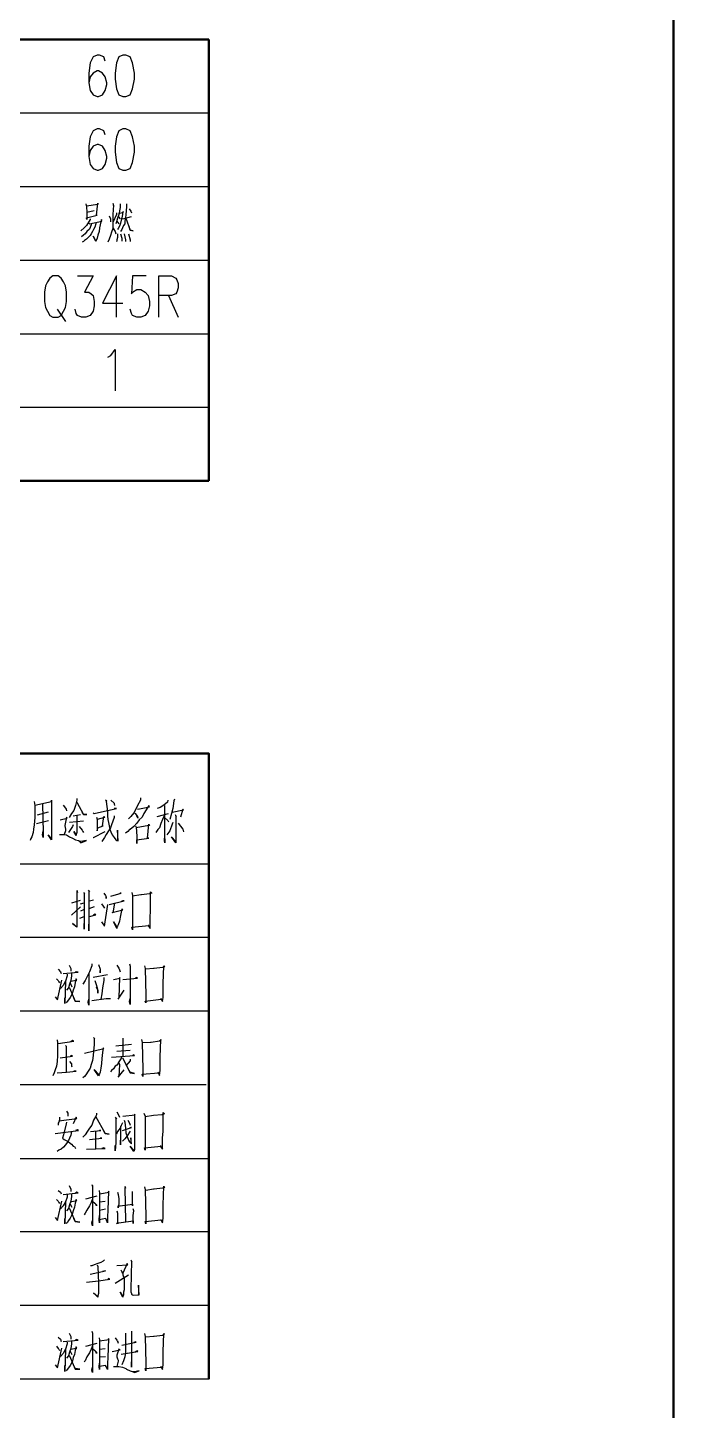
# Model space of a CAD drawing. Header units: millimetres. Extents: x -830 to 4759, y -3917 to 4295.
# Drawn here: x 4057 to 4759, y 605 to 2109 of the extents above; entities that cross this region are included whole.
import ezdxf

# ---------------------------------------------------------------- set-up
doc = ezdxf.new("R2010")
doc.units = ezdxf.units.MM
doc.layers.add('1', color=7, linetype='Continuous')

msp = doc.modelspace()

# ---------------------------------------------------------------- linework, layer by layer
at = {"layer": '1', "color": 0, "lineweight": 50}
for points in [[(-830, -3912.2), (-830, 4295.4), (4758.8, 4295.4), (4758.8, -3912.2), (-830, -3912.2)], [(3054.2, 2095.6), (4253.8, 2095.6)], [(4253.8, 2095.6), (4253.8, 2016.1), (4253.8, 1935.9), (4253.8, 1855.8), (4253.8, 1775.6), (4253.8, 1696.1), (4253.8, 1616)], [(4253.8, 1616), (3054.2, 1616), (3054.2, 1696.1)], [(3054.2, 1319.5), (4253.8, 1319.5), (4253.8, 1199)], [(4253.8, 1199), (4253.8, 1119.5)], [(4253.8, 1119.5), (4253.8, 1039.3)], [(4253.8, 1039.3), (4253.8, 959.2)], [(4253.8, 959.2), (4253.8, 879)], [(4253.8, 879), (4253.8, 799.5)], [(4253.8, 799.5), (4253.8, 719.4)], [(4253.8, 719.4), (4253.8, 639.2)]]:
    msp.add_lwpolyline(points, dxfattribs=at)
at = {"layer": '1', "color": 0, "lineweight": 25}
for points in [[(4141.1, 2072.1), (4139.8, 2076.7), (4135.2, 2078.6), (4132.6, 2078.6), (4128.1, 2076.7), (4124.8, 2070.2), (4123.5, 2059.1), (4123.5, 2048.7), (4124.8, 2040.2), (4128.1, 2035.6), (4132.6, 2033.7), (4133.9, 2033.7), (4138.5, 2035.6), (4141.1, 2040.2), (4143, 2046.7), (4143, 2048.7), (4141.1, 2055.2), (4138.5, 2059.1), (4133.9, 2061.7), (4132.6, 2061.7), (4128.1, 2059.1), (4124.8, 2055.2), (4123.5, 2048.7)], [(4160.6, 2078.6), (4156.1, 2076.7), (4153.5, 2070.2), (4152.2, 2059.1), (4152.2, 2052.6), (4153.5, 2042.1), (4156.1, 2035.6), (4160.6, 2033.7), (4163.9, 2033.7), (4168.5, 2035.6), (4171.1, 2042.1), (4173, 2052.6), (4173, 2059.1), (4171.1, 2070.2), (4168.5, 2076.7), (4163.9, 2078.6), (4160.6, 2078.6)], [(3054.2, 2016.1), (4253.8, 2016.1)], [(4141.1, 1992), (4139.8, 1996.5), (4135.2, 1998.5), (4132.6, 1998.5), (4128.1, 1996.5), (4124.8, 1990), (4123.5, 1979.6), (4123.5, 1968.5), (4124.8, 1960), (4128.1, 1955.5), (4132.6, 1953.5), (4133.9, 1953.5), (4138.5, 1955.5), (4141.1, 1960), (4143, 1966.6), (4143, 1968.5), (4141.1, 1975), (4138.5, 1979.6), (4133.9, 1981.5), (4132.6, 1981.5), (4128.1, 1979.6), (4124.8, 1975), (4123.5, 1968.5)], [(4160.6, 1998.5), (4156.1, 1996.5), (4153.5, 1990), (4152.2, 1979.6), (4152.2, 1973.1), (4153.5, 1962), (4156.1, 1955.5), (4160.6, 1953.5), (4163.9, 1953.5), (4168.5, 1955.5), (4171.1, 1962), (4173, 1973.1), (4173, 1979.6), (4171.1, 1990), (4168.5, 1996.5), (4163.9, 1998.5), (4160.6, 1998.5)], [(3054.2, 1935.9), (4253.8, 1935.9)], [(4120.2, 1917), (4120.9, 1913.8), (4121.5, 1907.9), (4121.5, 1900.1), (4120.9, 1902), (4132.6, 1904.7), (4132, 1904.7), (4133.3, 1917.7), (4133.3, 1916.4), (4120.9, 1914.4)], [(4121.5, 1907.9), (4129.4, 1909.9)], [(4149.6, 1917.7), (4150.2, 1915.1), (4150.2, 1915.7), (4149.6, 1905.3), (4149.6, 1899.4), (4149.6, 1894.2), (4149.6, 1890.3), (4148.3, 1886.4), (4147, 1882.5), (4145.6, 1878.6), (4144.3, 1875.3)], [(4157.4, 1917), (4157.4, 1914.4), (4157.4, 1913.1), (4156.1, 1905.3), (4154.8, 1901.4), (4153.5, 1897.5), (4152.8, 1895.5)], [(4164.5, 1917), (4164.5, 1914.4), (4164.5, 1913.8), (4163.9, 1905.3), (4163.2, 1902), (4162.6, 1898.1), (4162.6, 1895.5), (4161.3, 1893.6), (4160, 1891), (4159.3, 1889), (4158, 1887.1)], [(4167.2, 1911.8), (4169.1, 1909.2), (4169.8, 1907.3)], [(4124.8, 1900.7), (4124.8, 1900.1), (4120.9, 1893.6), (4118.3, 1891), (4115, 1887.7)], [(4126.1, 1894.9), (4126.1, 1894.2), (4124.1, 1889.7), (4121.5, 1887.1), (4119.6, 1884.5), (4117.6, 1883.1), (4115.7, 1881.2)], [(4131.3, 1896.8), (4131.3, 1895.5), (4130, 1891.6), (4128.7, 1889), (4127.4, 1887.1), (4126.1, 1884.5), (4124.8, 1882.5), (4122.8, 1880.5), (4120.9, 1878.6), (4118.9, 1877.3), (4117.6, 1876), (4116.3, 1875.3)], [(4123.5, 1896.2), (4124.1, 1895.5), (4137.8, 1898.1), (4137.2, 1900.1), (4136.5, 1897.5), (4135.2, 1891), (4134.6, 1887.1), (4133.3, 1883.1), (4132.6, 1879.9), (4132, 1877.9), (4131.3, 1876.6), (4128.1, 1881.8), (4131.3, 1876.6), (4132, 1877.9)], [(4145.6, 1904), (4147, 1900.7), (4147, 1899.4), (4147, 1897.5)], [(4153.5, 1907.3), (4153.5, 1905.3), (4149.6, 1896.8)], [(4154.1, 1898.1), (4156.1, 1895.5)], [(4156.1, 1906.6), (4161.3, 1907.9), (4160.6, 1908.6), (4160, 1905.3), (4159.3, 1902), (4158.7, 1899.4), (4158, 1896.2), (4156.7, 1892.9), (4155.4, 1890.3), (4154.8, 1889)], [(4155.4, 1903.3), (4157.4, 1900.7)], [(4160.6, 1900.7), (4169.8, 1903.3)], [(4163.9, 1901.4), (4168.5, 1888.4), (4171.7, 1887.7), (4168.5, 1888.4), (4167.2, 1892.3)], [(4149.6, 1891), (4152.2, 1887.1), (4152.8, 1884.5)], [(4154.8, 1884.5), (4154.8, 1880.5), (4154.1, 1877.9), (4154.1, 1876.6), (4153.5, 1876)], [(4158, 1884.5), (4159.3, 1879.9), (4159.3, 1876.6)], [(4161.9, 1884.5), (4163.2, 1877.9), (4163.2, 1876)], [(4166.5, 1884.5), (4168.5, 1877.9), (4168.5, 1876)], [(3054.2, 1855.8), (4253.8, 1855.8)], [(4084.4, 1838.8), (4081.1, 1836.2), (4078.5, 1832.3), (4076.6, 1827.8), (4075.3, 1821.2), (4075.3, 1810.8), (4076.6, 1804.3), (4078.5, 1800.4), (4081.1, 1795.8), (4084.4, 1793.9), (4090.3, 1793.9), (4093.5, 1795.8), (4096.1, 1800.4), (4098.1, 1804.3), (4099.4, 1810.8), (4099.4, 1821.2), (4098.1, 1827.8), (4096.1, 1832.3), (4093.5, 1836.2), (4090.3, 1838.8), (4084.4, 1838.8)], [(4111.1, 1838.8), (4128.1, 1838.8), (4118.9, 1821.2), (4123.5, 1821.2), (4126.1, 1819.3), (4128.1, 1817.3), (4129.4, 1810.8), (4129.4, 1806.3), (4128.1, 1800.4), (4124.8, 1795.8), (4120.2, 1793.9), (4115.7, 1793.9), (4111.1, 1795.8), (4109.8, 1797.8), (4108.5, 1802.4)], [(4153.5, 1793.9), (4153.5, 1838.8), (4138.5, 1808.9), (4160.6, 1808.9)], [(4186, 1838.8), (4171.1, 1838.8), (4169.8, 1819.3), (4171.1, 1821.2), (4175.6, 1823.9), (4180.2, 1823.9), (4184.7, 1821.2), (4188, 1817.3), (4189.3, 1810.8), (4189.3, 1806.3), (4188, 1800.4), (4184.7, 1795.8), (4180.2, 1793.9), (4175.6, 1793.9), (4171.1, 1795.8), (4169.8, 1797.8), (4168.5, 1802.4)], [(4199.7, 1793.9), (4199.7, 1838.8), (4213.4, 1838.8), (4218, 1836.2), (4219.3, 1834.3), (4220.6, 1830.4), (4220.6, 1825.8), (4219.3, 1821.2), (4218, 1819.3), (4213.4, 1817.3), (4199.7, 1817.3)], [(4210.2, 1817.3), (4220.6, 1793.9)], [(4089, 1802.4), (4098.1, 1789.3)], [(3054.2, 1775.6), (4253.8, 1775.6)], [(4144.3, 1750.2), (4147.6, 1752.2), (4152.2, 1758.7), (4152.2, 1713.7)], [(3054.2, 1696.1), (4253.8, 1696.1)], [(4064.2, 1267.4), (4064.8, 1262.8), (4064.8, 1257.6), (4064.8, 1249.8), (4064.2, 1242), (4063.5, 1237.4), (4062.9, 1233.5), (4061.6, 1228.9), (4060.3, 1227), (4059.6, 1225)], [(4064.8, 1263.5), (4083.1, 1267.4), (4083.1, 1268.7), (4083.1, 1262.8), (4083.1, 1246.5), (4083.1, 1238.7), (4083.1, 1237.4), (4083.1, 1231.5), (4083.1, 1227.6), (4083.1, 1225.7), (4079.2, 1230.9), (4083.1, 1227)], [(4073.3, 1264.8), (4074, 1233.5), (4074, 1228.3), (4073.3, 1230.9), (4074, 1235.5)], [(4095.5, 1263.5), (4098.1, 1260.2), (4098.7, 1258.9), (4099.4, 1257)], [(4110.5, 1270.6), (4110.5, 1268.7), (4109.2, 1262.8), (4107.2, 1257.6), (4104.6, 1254.4), (4102, 1249.8)], [(4110.5, 1266.7), (4117.6, 1253.1), (4121.5, 1253.1), (4117.6, 1253.7), (4116.3, 1255.7)], [(4141.7, 1269.3), (4143, 1268), (4142.4, 1267.4), (4143.7, 1256.3), (4143.7, 1251.7), (4144.3, 1247.8), (4145, 1244.6), (4145.6, 1240.7), (4146.3, 1237.4), (4147.6, 1234.2), (4148.9, 1230.9), (4150.9, 1228.3), (4152.8, 1225.7), (4154.1, 1225), (4155.4, 1224.4), (4154.8, 1236.1), (4154.8, 1225)], [(4147.6, 1268.7), (4150.9, 1265.4), (4150.9, 1264.8), (4151.5, 1262.8)], [(4176.3, 1259.6), (4176.9, 1258.9), (4189.3, 1261.5), (4188.7, 1262.8), (4186, 1258.3), (4183.4, 1254.4), (4181.5, 1250.4), (4178.2, 1247.2), (4175.6, 1243.9), (4172.4, 1240), (4168.5, 1236.8), (4167.8, 1236.8), (4165.8, 1234.8), (4163.2, 1232.9)], [(4179.5, 1271.3), (4179.5, 1268.7), (4176.3, 1262.8), (4174.3, 1258.3), (4172.4, 1255), (4169.1, 1251.1), (4166.5, 1248.5)], [(4209.5, 1268.7), (4208.9, 1266.7), (4204.9, 1263.5), (4201, 1260.9), (4197.8, 1259.6)], [(4205.6, 1262.8), (4205.6, 1231.5), (4206.2, 1222.4), (4205.6, 1224.4), (4205.6, 1227.6)], [(4216.7, 1270), (4216, 1268), (4214.7, 1259.6), (4213.4, 1254.4), (4211.5, 1247.8)], [(4079.2, 1255.7), (4067.5, 1252.4)], [(4092.2, 1247.2), (4100, 1249.1), (4099.4, 1250.4), (4097.4, 1241.3), (4097.4, 1240.7), (4098.1, 1237.4), (4098.1, 1235.5), (4096.8, 1231.5)], [(4106.6, 1251.7), (4114.4, 1253.1)], [(4110.5, 1251.7), (4110.5, 1233.5), (4109.8, 1231.5), (4109.8, 1230.2), (4107.2, 1234.8), (4109.8, 1230.9)], [(4128.1, 1255), (4129.4, 1254.4), (4153.5, 1259.6), (4152.2, 1259.6), (4150.9, 1259.6)], [(4132, 1250.4), (4132.6, 1247.8), (4132.6, 1242), (4132.6, 1235.5), (4133.3, 1238.7), (4139.1, 1240.7), (4138.5, 1240.7), (4139.8, 1251.1), (4140.4, 1249.8), (4132.6, 1247.8)], [(4150.9, 1251.7), (4150.9, 1249.8), (4149.6, 1245.9), (4148.3, 1242), (4147, 1238.7), (4145, 1235.5), (4142.4, 1231.5), (4140.4, 1228.3), (4137.8, 1223.7)], [(4173, 1255), (4173.7, 1254.4), (4176.3, 1251.1), (4176.9, 1249.1), (4175.6, 1251.7)], [(4205.6, 1252.4), (4203.6, 1247.8), (4201.7, 1243.3), (4200.4, 1238.7), (4198.4, 1236.8), (4196.5, 1233.5)], [(4197.8, 1251.1), (4210.2, 1254.4)], [(4205.6, 1249.8), (4209.5, 1246.5), (4210.2, 1245.2)], [(4217.3, 1253.1), (4218.6, 1251.1), (4218, 1251.7), (4218, 1230.9), (4218, 1225.7), (4218, 1222.4), (4213.4, 1228.9), (4218, 1223.7)], [(4214.1, 1255.7), (4226.4, 1258.3), (4225.8, 1258.9), (4223.2, 1250.4)], [(4066.8, 1243.3), (4079.8, 1246.5)], [(4106.6, 1242), (4105.9, 1240), (4101.3, 1233.5)], [(4117.6, 1245.9), (4102.6, 1244.6)], [(4113.1, 1240), (4116.3, 1236.1), (4117, 1234.8), (4117.6, 1233.5)], [(4128.1, 1228.3), (4128.7, 1228.3), (4141.1, 1234.8)], [(4174.3, 1240.7), (4175, 1239.4), (4175.6, 1229.6), (4175.6, 1228.9), (4175.6, 1221.8), (4175.6, 1225), (4175.6, 1225.7), (4188.7, 1227.6), (4187.4, 1227.6), (4188.7, 1242.6), (4189.3, 1241.3), (4188.7, 1241.3), (4175, 1238.7)], [(4214.7, 1244.6), (4214.1, 1242.6), (4211.5, 1235.5), (4208.2, 1230.9)], [(4220.6, 1243.9), (4225.8, 1237.4), (4226.4, 1234.2)], [(4091.6, 1231.5), (4094.2, 1231.5), (4096.8, 1231.5), (4099.4, 1230.9), (4102.6, 1228.9), (4105.9, 1227.6), (4109.2, 1225.7), (4112.4, 1225), (4115, 1222.4), (4120.9, 1225), (4115, 1223.7), (4112.4, 1224.4)], [(4253.8, 1199), (3054.2, 1199)], [(4105.2, 1157.3), (4114.4, 1159.9)], [(4110.5, 1171), (4111.1, 1168.3), (4110.5, 1169.6), (4110.5, 1134.5), (4110.5, 1131.2), (4110.5, 1130.6), (4105.9, 1134.5), (4110.5, 1131.2)], [(4117.6, 1168.3), (4118.9, 1167), (4118.3, 1167.7), (4118.3, 1128.6), (4118.3, 1131.9), (4118.3, 1134.5)], [(4122.8, 1171), (4124.1, 1169), (4123.5, 1169.6), (4123.5, 1126.6), (4123.5, 1130.6), (4123.5, 1133.8)], [(4124.1, 1159.2), (4128.7, 1160.5)], [(4139.8, 1167.7), (4141.7, 1165.1), (4142.4, 1163.8), (4142.4, 1161.8), (4142.4, 1164.4)], [(4145.6, 1155.3), (4161.9, 1159.2), (4160.6, 1159.2), (4158.7, 1158.6)], [(4147.6, 1164.4), (4158.7, 1167.7), (4157.4, 1167.7), (4156.7, 1167)], [(4170.4, 1168.3), (4171.1, 1165.1), (4171.1, 1136.4), (4171.1, 1135.1), (4171.1, 1127.9), (4170.4, 1130.6), (4188.7, 1132.5), (4188, 1132.5), (4190, 1129.2), (4190, 1134.5), (4190, 1141), (4190.6, 1148.8), (4190.6, 1169), (4191.9, 1167.7), (4189.3, 1167), (4180.8, 1165.7), (4180.2, 1165.7), (4171.1, 1164.4)], [(4104.6, 1143.6), (4114.4, 1152.7)], [(4114.4, 1156), (4118.3, 1157.3)], [(4117.6, 1149.4), (4114.4, 1148.1)], [(4129.4, 1152.7), (4123.5, 1150.8)], [(4124.1, 1142.3), (4131.3, 1144.2), (4130, 1144.9), (4128.7, 1143.6)], [(4137.2, 1156), (4139.1, 1153.4), (4140.4, 1151.4)], [(4137.2, 1136.4), (4140.4, 1131.9), (4144.3, 1155.3)], [(4151.5, 1156.6), (4149.6, 1146.2), (4148.9, 1146.8), (4160.6, 1149.4), (4159.3, 1150.8), (4157.4, 1141.6), (4156.7, 1137.1), (4155.4, 1133.2), (4154.8, 1131.9), (4154.1, 1130.6), (4154.1, 1129.2), (4150.2, 1136.4), (4154.1, 1130.6)], [(4113.7, 1140.3), (4118.3, 1142.3)], [(4253.8, 1119.5), (3054.2, 1119.5)], [(4090.3, 1084.9), (4092.9, 1082.3), (4093.5, 1080.4)], [(4095.5, 1080.4), (4111.8, 1081.7), (4110.5, 1082.3), (4108.5, 1081.7)], [(4102, 1089.5), (4103.9, 1085.6), (4103.9, 1083)], [(4126.8, 1090.8), (4126.8, 1088.8), (4124.1, 1082.3), (4122.8, 1079.1), (4119.6, 1072.6), (4117, 1068.6)], [(4133.9, 1090.2), (4135.9, 1084.9), (4135.9, 1081), (4135.9, 1083.6)], [(4154.1, 1089.5), (4156.1, 1086.2), (4156.7, 1084.3), (4157.4, 1082.3)], [(4167.8, 1090.8), (4168.5, 1088.2), (4168.5, 1046.5), (4167.8, 1049.8), (4168.5, 1053)], [(4184.1, 1088.8), (4184.7, 1085.6), (4185.4, 1056.3), (4185.4, 1055), (4185.4, 1048.4), (4184.7, 1050.4), (4202.3, 1052.4), (4201.7, 1053), (4203.6, 1049.8), (4204.3, 1054.3), (4204.3, 1060.8), (4204.3, 1069.3), (4204.9, 1088.8), (4205.6, 1087.5), (4203.6, 1086.9), (4194.5, 1085.6), (4193.9, 1085.6), (4185.4, 1084.9)], [(4087, 1055), (4089.6, 1051.7), (4094.2, 1073.2)], [(4088.3, 1074.5), (4090.3, 1072.6), (4090.9, 1071.3), (4091.6, 1070)], [(4100, 1079.7), (4100, 1077.8), (4098.1, 1071.9), (4095.5, 1067.3), (4092.9, 1064.1)], [(4098.1, 1071.9), (4097.4, 1047.8), (4097.4, 1049.8), (4097.4, 1053.7)], [(4103.3, 1071.9), (4110.5, 1073.2), (4109.8, 1074.5), (4108.5, 1070.6), (4107.9, 1066), (4106.6, 1062.1), (4105.9, 1059.5), (4104.6, 1056.9), (4103.3, 1054.3), (4101.3, 1051.7), (4100, 1049.8), (4098.7, 1048.4)], [(4104.6, 1080.4), (4104.6, 1077.8), (4103.9, 1072.6), (4102.6, 1068.6), (4101.3, 1064.7), (4099.4, 1062.1)], [(4103.3, 1070), (4105.2, 1066)], [(4123.5, 1080.4), (4123.5, 1045.8), (4122.8, 1049.1), (4123.5, 1052.4)], [(4128.1, 1076.5), (4143.7, 1079.1)], [(4130, 1072.6), (4131.3, 1069.3), (4132.6, 1064.7), (4133.3, 1061.5), (4133.3, 1058.9), (4133.3, 1062.1), (4132, 1065.4)], [(4139.8, 1075.8), (4139.8, 1072.6), (4138.5, 1064.7), (4137.8, 1058.2), (4136.5, 1052.4)], [(4150.2, 1073.9), (4157.4, 1075.2), (4156.7, 1075.8), (4156.1, 1053.7), (4155.4, 1052.4), (4161.9, 1062.1)], [(4160.6, 1073.9), (4176.3, 1075.2), (4175.6, 1075.8), (4173.7, 1075.2)], [(4101.3, 1065.4), (4102.6, 1064.7), (4108.5, 1050.4), (4113.7, 1049.8), (4108.5, 1050.4), (4107.2, 1053.7)], [(4126.8, 1051.1), (4142.4, 1053), (4147, 1053)], [(4253.8, 1039.3), (3054.2, 1039.3)], [(4089, 1008.1), (4089.6, 1004.8), (4089.6, 997.6), (4089.6, 991.1), (4089, 984.6), (4088.3, 979.4), (4087, 975.5), (4085.7, 972.2), (4084.4, 969)], [(4090.3, 1004.1), (4107.2, 1006.7), (4105.9, 1007.4), (4103.9, 1006.1)], [(4128.7, 1010.7), (4130, 1009.4), (4129.4, 1009.4), (4129.4, 1002.8), (4128.7, 995.7), (4128.1, 991.1), (4127.4, 985.9), (4126.1, 981.3), (4124.8, 977.4), (4122.8, 974.2), (4120.2, 970.3), (4118.9, 968.3), (4117, 967)], [(4160.6, 1010), (4160.6, 1008.1), (4160.6, 989.8)], [(4180.8, 1008.7), (4181.5, 1005.4), (4182.1, 976.1), (4182.1, 975.5), (4182.1, 968.3), (4181.5, 970.9), (4199.1, 972.2), (4198.4, 972.9), (4200.4, 969.6), (4201, 974.8), (4201, 980.7), (4201, 989.2), (4201.7, 1008.7), (4202.3, 1008.1), (4200.4, 1006.7), (4191.3, 1005.4), (4190.6, 1005.4), (4182.1, 1004.8)], [(4098.1, 1002.2), (4099.4, 1000.9), (4098.7, 1000.9), (4098.7, 972.9)], [(4118.9, 993.7), (4139.8, 998.9), (4139.1, 999.6), (4138.5, 994.4), (4137.8, 987.9), (4137.2, 982.6), (4136.5, 977.4), (4135.9, 972.9), (4134.6, 970.3), (4133.9, 969), (4129.4, 976.1), (4134.6, 970.3)], [(4152.8, 1001.5), (4169.8, 1003.5)], [(4154.1, 995.7), (4168.5, 997)], [(4092.2, 988.5), (4105.9, 990.5), (4105.2, 991.1), (4103.3, 990.5)], [(4102.6, 984.6), (4104.6, 982), (4104.6, 980), (4105.2, 978.7)], [(4159.3, 989.2), (4157.4, 986.5), (4155.4, 983.3), (4155.4, 982.6), (4154.1, 980.7), (4152.2, 979.4), (4150.2, 976.8), (4148.3, 974.8), (4147, 973.5)], [(4148.3, 989.2), (4173, 991.1), (4172.4, 991.8), (4171.1, 991.1)], [(4156.1, 983.3), (4156.7, 981.3), (4156.1, 968.3), (4155.4, 967.7), (4161.9, 975.5)], [(4160, 988.5), (4168.5, 972.2), (4173, 971.6), (4168.5, 972.9), (4167.2, 974.8)], [(4168.5, 987.2), (4168.5, 985.2), (4163.9, 980)], [(4089, 972.2), (4099.4, 972.9), (4109.8, 974.2), (4108.5, 974.2), (4107.2, 974.2)], [(4251.2, 959.2), (3051.6, 959.2)], [(4091.6, 924), (4091.6, 921.4), (4090.9, 918.8), (4090.3, 917.5), (4090.3, 915.5)], [(4090.9, 920.1), (4110.5, 922.7), (4109.8, 924), (4106.6, 916.8)], [(4099.4, 918.8), (4098.7, 916.8), (4096.1, 905.1), (4094.8, 901.2), (4096.8, 899.9), (4098.7, 898.6), (4101.3, 897.3), (4104.6, 894.7), (4106.6, 892.7), (4107.9, 892.1), (4109.2, 890.1)], [(4099.4, 930.5), (4100.7, 928.6), (4100.7, 927.3), (4100.7, 926.6), (4100.7, 925.3)], [(4132, 928.6), (4132, 926.6), (4130.7, 924.6), (4128.7, 920.7), (4126.8, 915.5), (4124.1, 912.3), (4122.2, 909), (4119.6, 905.1), (4117, 902.5)], [(4130.7, 925.3), (4141.1, 906.4), (4145.6, 905.7), (4141.1, 906.4), (4139.8, 909)], [(4152.2, 924), (4153.5, 922), (4152.8, 922.7), (4152.8, 896.6), (4152.2, 887.5), (4152.2, 890.1), (4152.2, 893.4)], [(4160, 918.1), (4158.7, 914.9), (4157.4, 912.3), (4154.8, 908.4), (4153.5, 905.7)], [(4154.1, 929.9), (4156.1, 925.9), (4156.7, 924)], [(4160.6, 925.3), (4173.7, 926.6), (4173, 927.3), (4173, 925.3), (4173, 898.6), (4173, 890.8), (4173, 888.8), (4172.4, 886.9), (4170.4, 890.1), (4168.5, 892.7), (4172.4, 888.2)], [(4161.9, 920.7), (4162.6, 918.8), (4163.2, 912.3), (4163.9, 907.1), (4165.2, 903.1), (4166.5, 899.2), (4167.8, 897.3), (4169.8, 895.3), (4169.1, 901.8), (4169.1, 896)], [(4165.8, 920.7), (4167.8, 917.5), (4168.5, 915.5)], [(4183.4, 928.6), (4184.7, 925.3), (4184.7, 896.6), (4184.7, 895.3), (4184.7, 888.2), (4184.1, 890.8), (4202.3, 892.7), (4201, 892.7), (4203.6, 889.5), (4203.6, 894.7), (4203.6, 901.2), (4204.3, 909), (4204.3, 929.2), (4205.6, 927.9), (4203, 926.6), (4193.9, 925.9), (4184.7, 924.6)], [(4087, 906.4), (4112.4, 909.7), (4111.1, 910.3), (4109.2, 909.7)], [(4104.6, 908.4), (4103.9, 904.4), (4102.6, 901.2), (4101.3, 898.6), (4100, 896.6), (4098.1, 894), (4096.1, 891.4), (4093.5, 889.5), (4090.9, 888.2), (4089, 886.9)], [(4125.4, 908.4), (4136.5, 909.7), (4135.2, 909.7), (4134.6, 909)], [(4130.7, 909), (4130.7, 890.1)], [(4158, 914.2), (4158, 903.1), (4158, 897.3), (4158, 894), (4158, 896.6), (4158, 899.2)], [(4160, 909.7), (4169.8, 912.9), (4169.1, 912.9), (4167.8, 912.3)], [(4168.5, 909), (4165.2, 903.8), (4162.6, 900.5), (4160, 897.9)], [(4120.9, 889.5), (4141.1, 890.1), (4139.8, 890.8), (4137.8, 890.1)], [(4124.1, 899.9), (4137.8, 901.2), (4137.2, 901.2), (4135.9, 901.2)], [(4253.8, 879), (3054.2, 879)], [(4090.3, 844.5), (4092.9, 842.5), (4093.5, 840.6)], [(4095.5, 839.9), (4111.8, 841.9), (4110.5, 842.5), (4108.5, 841.2)], [(4102, 849.7), (4103.9, 845.8), (4103.9, 843.2)], [(4126.8, 851), (4127.4, 849.1), (4127.4, 849.7), (4127.4, 806.1), (4126.8, 809.3), (4127.4, 811.9)], [(4134.6, 844.5), (4135.2, 841.2), (4135.2, 809.3), (4134.6, 812.6), (4135.2, 817.1)], [(4135.2, 840.6), (4145.6, 842.5), (4145, 843.8), (4144.3, 823), (4143.7, 815.8), (4143.7, 811.3), (4143.7, 809.3), (4142.4, 813.2), (4141.7, 813.9), (4135.2, 812.6)], [(4154.8, 842.5), (4155.4, 839.9), (4156.1, 835.4), (4156.1, 830.2), (4155.4, 825.6), (4155.4, 827.6), (4157.4, 827.6), (4171.1, 829.5), (4171.1, 827.6), (4171.1, 839.9), (4171.1, 843.2)], [(4162.6, 849.1), (4163.2, 847.1), (4162.6, 847.8), (4163.2, 810.6)], [(4184.1, 848.4), (4184.7, 845.2), (4185.4, 816.5), (4185.4, 815.2), (4185.4, 808), (4184.7, 810.6), (4202.3, 812.6), (4201.7, 812.6), (4203.6, 809.3), (4204.3, 814.5), (4204.3, 821), (4204.3, 828.9), (4204.9, 849.1), (4205.6, 847.8), (4203.6, 847.1), (4194.5, 845.8), (4193.9, 845.8), (4185.4, 844.5)], [(4087, 815.2), (4089.6, 811.9), (4094.2, 832.8)], [(4088.3, 834.7), (4090.3, 832.8), (4090.9, 831.5), (4091.6, 830.2)], [(4100, 839.9), (4100, 837.3), (4098.1, 832.1), (4095.5, 827.6), (4092.9, 824.3)], [(4098.1, 832.1), (4097.4, 808), (4097.4, 810), (4097.4, 813.9)], [(4103.3, 832.1), (4110.5, 833.4), (4109.8, 834.7), (4108.5, 830.8), (4107.9, 826.3), (4106.6, 822.3), (4105.9, 819.7), (4104.6, 817.1), (4103.3, 814.5), (4101.3, 811.9), (4100, 809.3), (4098.7, 808.7)], [(4104.6, 840.6), (4104.6, 838), (4103.9, 832.8), (4102.6, 828.9), (4101.3, 825), (4099.4, 822.3)], [(4103.3, 829.5), (4105.2, 826.3)], [(4127.4, 835.4), (4126.1, 831.5), (4124.1, 827.6), (4121.5, 823), (4119.6, 819.7), (4118.3, 817.8)], [(4120.2, 835.4), (4132.6, 838.6)], [(4127.4, 832.8), (4130, 830.8), (4132, 828.9), (4132, 827.6), (4131.3, 829.5)], [(4135.2, 832.1), (4141.1, 832.8)], [(4101.3, 825.6), (4102.6, 825), (4108.5, 810.6), (4113.7, 810), (4108.5, 810.6), (4107.2, 813.9)], [(4135.2, 823), (4141.7, 824.3)], [(4154.1, 822.3), (4154.8, 819.7), (4154.8, 813.9), (4154.8, 808), (4154.1, 809.3), (4156.1, 809.3), (4171.7, 811.3), (4171.7, 808.7), (4171.7, 817.1), (4172.4, 822.3), (4171.7, 824.3)], [(4253.8, 799.5), (3054.2, 799.5)], [(4140.4, 768.9), (4139.1, 767.6), (4136.5, 766.3), (4133.3, 765), (4129.4, 763.7), (4126.8, 762.4), (4125.4, 762.4)], [(4169.1, 768.9), (4170.4, 767), (4169.8, 767.6), (4169.1, 737), (4169.1, 734.4), (4169.8, 732.4), (4169.8, 731.8), (4171.1, 731.1), (4172.4, 730.5), (4176.9, 731.1), (4177.6, 731.1), (4178.2, 731.1), (4177.6, 741.5), (4177.6, 731.1)], [(4124.8, 753.3), (4141.7, 757.2), (4141.1, 757.2), (4138.5, 756.5)], [(4132.6, 763.7), (4133.3, 761.7), (4133.9, 743.5), (4133.9, 737.6), (4133.9, 732.4), (4133.3, 729.8), (4133.3, 728.5), (4128.7, 733.1), (4133.3, 729.2)], [(4152.2, 743.5), (4166.5, 752.6)], [(4154.1, 763), (4165.8, 763.7), (4165.2, 765), (4160.6, 754.6), (4159.3, 756.5), (4158.7, 757.8)], [(4160.6, 754.6), (4160.6, 752.6), (4161.9, 748.7), (4161.9, 745.5), (4161.9, 742.2), (4161.9, 738.9), (4161.9, 736.3), (4161.3, 733.7), (4161.3, 731.1), (4160.6, 729.2), (4160.6, 728.5), (4157.4, 733.7), (4160.6, 729.2)], [(4120.9, 744.8), (4133.9, 746.1), (4146.3, 748.1), (4145, 748.7), (4143.7, 747.4)], [(4253.8, 719.4), (3054.2, 719.4)], [(4090.3, 684.9), (4092.9, 682.9), (4093.5, 680.3)], [(4100, 679.6), (4100, 677.7), (4098.1, 671.8), (4095.5, 667.3), (4092.9, 664)], [(4095.5, 680.3), (4111.8, 681.6), (4110.5, 682.3), (4108.5, 681.6)], [(4104.6, 680.3), (4104.6, 677.7), (4103.9, 672.5), (4102.6, 668.6), (4101.3, 664.7), (4099.4, 662.1)], [(4102, 689.4), (4103.9, 685.5), (4103.9, 682.9)], [(4120.2, 675.1), (4132.6, 678.3)], [(4126.8, 691.4), (4127.4, 689.4), (4127.4, 646.4), (4126.8, 649), (4127.4, 652.3)], [(4134.6, 684.2), (4135.2, 681.6), (4135.2, 649.7), (4134.6, 652.9), (4135.2, 656.8)], [(4135.2, 680.9), (4145.6, 682.3), (4145, 683.6), (4144.3, 662.7), (4143.7, 656.2), (4143.7, 651), (4143.7, 649.7), (4142.4, 652.9), (4141.7, 654.2), (4135.2, 652.9)], [(4152.2, 684.2), (4154.1, 681.6), (4154.8, 680.3)], [(4154.8, 680.9), (4155.4, 678.3)], [(4163.2, 689.4), (4163.2, 676.4), (4163.2, 675.7), (4163.2, 668.6), (4162.6, 663.4), (4161.3, 659.4), (4159.3, 654.9)], [(4159.3, 676.4), (4175, 679.6), (4174.3, 679.6), (4174.3, 680.3), (4173, 679)], [(4159.3, 676.4), (4175, 679.6), (4174.3, 679.6), (4172.4, 679)], [(4169.8, 691.4), (4169.8, 688.8), (4169.8, 655.5), (4169.8, 652.3), (4169.8, 654.9), (4169.8, 658.1)], [(4184.1, 688.8), (4184.7, 685.5), (4185.4, 656.2), (4185.4, 655.5), (4185.4, 648.4), (4184.7, 651), (4202.3, 652.3), (4201.7, 652.9), (4203.6, 649.7), (4204.3, 654.9), (4204.3, 660.7), (4204.3, 669.2), (4204.9, 688.8), (4205.6, 688.1), (4203.6, 686.8), (4194.5, 685.5), (4193.9, 685.5), (4185.4, 684.9)], [(4087, 654.9), (4089.6, 651.6), (4094.2, 673.1)], [(4088.3, 675.1), (4090.3, 672.5), (4090.9, 671.8), (4091.6, 670.5)], [(4098.1, 671.8), (4097.4, 647.7), (4097.4, 650.3), (4097.4, 654.2)], [(4103.3, 671.8), (4110.5, 673.1), (4109.8, 674.4), (4108.5, 670.5), (4107.9, 666), (4106.6, 662.7), (4105.9, 659.4), (4104.6, 656.8), (4103.3, 654.2), (4101.3, 651.6), (4100, 649.7), (4098.7, 648.4)], [(4101.3, 665.3), (4102.6, 664.7), (4108.5, 650.3), (4113.7, 650.3), (4108.5, 651), (4107.2, 654.2)], [(4103.3, 669.9), (4105.2, 666)], [(4127.4, 675.7), (4126.1, 671.8), (4124.1, 667.9), (4121.5, 663.4), (4119.6, 659.4), (4118.3, 658.1)], [(4127.4, 672.5), (4130, 670.5), (4132, 668.6), (4132, 667.3), (4131.3, 669.2)], [(4135.2, 671.8), (4141.1, 672.5)], [(4135.2, 663.4), (4141.7, 664)], [(4148.9, 669.2), (4157.4, 671.2), (4156.1, 671.8), (4154.1, 665.3), (4154.1, 664.7), (4154.1, 663.4), (4154.8, 661.4), (4155.4, 660.1), (4155.4, 658.8), (4154.1, 652.9)], [(4158.7, 666.6), (4176.9, 669.2), (4176.3, 670.5)], [(4158.7, 666.6), (4176.3, 669.2), (4175.6, 669.9), (4173.7, 668.6)], [(4150.2, 652.9), (4153.5, 652.9), (4156.1, 652.9), (4160, 652.3), (4163.9, 651), (4164.5, 650.3), (4168.5, 648.4), (4171.7, 647.1), (4173, 646.4), (4178.2, 648.4), (4173, 647.1), (4169.8, 647.7)], [(4253.8, 639.2), (3054.2, 639.2)]]:
    msp.add_lwpolyline(points, dxfattribs=at)

doc.saveas('drawing.dxf')
